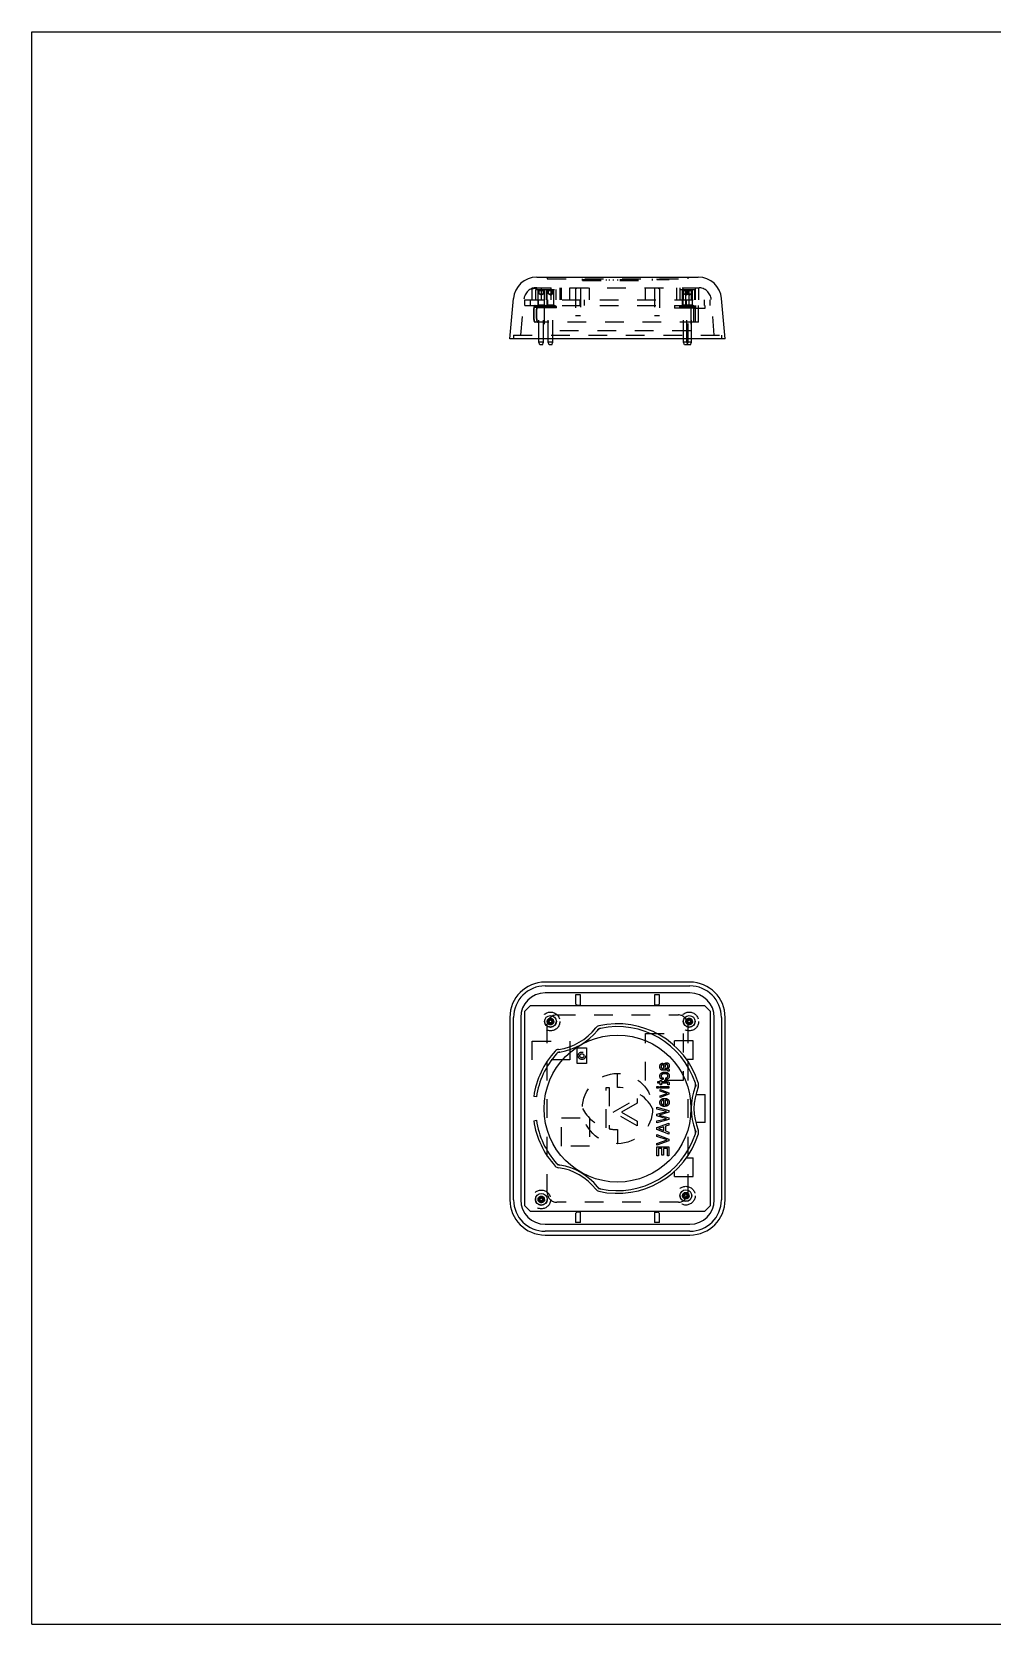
# Model space of a CAD drawing. Extents: x 0 to 11, y 0 to 8.5.
# Drawn here: x 0 to 5.13, y 0 to 8.5 of the extents above; entities that cross this region are included whole.
import ezdxf

# ---------------------------------------------------------------- set-up
doc = ezdxf.new("R2010")
doc.units = 0
doc.header["$LTSCALE"] = 0.605
doc.linetypes.add('HIDDEN', pattern=[0.2, 0.1, -0.1])
doc.layers.get('0').update_dxf_attribs({"linetype": 'CONTINUOUS'})
doc.layers.add('DEFAULT_2', color=8, linetype='HIDDEN')

msp = doc.modelspace()

# ---------------------------------------------------------------- linework, layer by layer
at = {"color": 7, "linetype": 'CONTINUOUS'}
for p, q in [((0, 0), (0, 8.5)), ((0, 8.5), (11, 8.5)), ((0, 0), (11, 0))]:
    msp.add_line(p, q, dxfattribs=at)
at = {"linetype": 'CONTINUOUS'}
for p, q in [((2.69698, 7.19038), (3.56016, 7.19038)), ((2.55357, 6.86038), (2.57246, 7.07627)), ((3.70357, 6.86038), (3.68468, 7.07627)), ((3.70357, 6.86038), (2.55357, 6.86038)), ((2.70907, 6.84337), (2.70907, 6.86038)), ((2.71453, 6.82838), (2.70907, 6.84337)), ((2.73407, 6.84337), (2.70907, 6.84337)), ((2.72861, 6.82838), (2.71453, 6.82838)), ((2.72861, 6.82838), (2.73407, 6.84337)), ((2.73407, 6.84337), (2.73407, 6.86038)), ((2.75807, 6.84337), (2.75807, 6.86038)), ((2.76353, 6.82838), (2.75807, 6.84337)), ((2.78307, 6.84337), (2.75807, 6.84337)), ((2.77761, 6.82838), (2.76353, 6.82838)), ((2.77761, 6.82838), (2.78307, 6.84337)), ((2.78307, 6.84337), (2.78307, 6.86038)), ((3.48107, 6.84337), (3.48107, 6.86038)), ((3.52407, 6.84337), (3.48107, 6.84337)), ((3.48653, 6.82838), (3.48107, 6.84337)), ((3.50061, 6.82838), (3.48653, 6.82838)), ((3.49907, 6.84337), (3.49907, 6.86038)), ((3.50453, 6.82838), (3.49907, 6.84337)), ((3.50061, 6.82838), (3.50257, 6.83376)), ((3.51861, 6.82838), (3.50453, 6.82838)), ((3.51861, 6.82838), (3.52407, 6.84337)), ((3.52407, 6.84337), (3.52407, 6.86038)), ((3.51557, 3.42723), (2.74157, 3.42723)), ((2.74157, 3.40723), (3.51557, 3.40723)), ((3.51557, 3.36927), (2.74157, 3.36927)), ((2.90357, 3.36017), (2.90357, 3.31654)), ((2.93113, 3.36017), (2.90357, 3.36017)), ((2.93113, 3.30473), (2.93113, 3.36017)), ((3.32601, 3.36017), (3.32601, 3.30473)), ((3.35357, 3.36017), (3.32601, 3.36017)), ((3.35357, 3.31654), (3.35357, 3.36017)), ((2.55357, 3.23923), (2.55357, 2.26523)), ((2.57357, 2.26523), (2.57357, 3.23923)), ((2.61154, 3.23923), (2.61154, 2.26523)), ((2.66357, 3.30223), (2.63357, 3.27223)), ((2.63357, 2.23223), (2.63357, 3.27223)), ((2.66357, 3.30223), (3.59357, 3.30223)), ((2.91538, 3.30473), (2.93113, 3.30473)), ((3.34176, 3.30473), (3.32601, 3.30473)), ((3.62357, 3.27223), (3.59357, 3.30223)), ((3.62357, 3.27223), (3.62357, 2.23223)), ((3.64561, 2.26523), (3.64561, 3.23923)), ((3.68357, 3.23923), (3.68357, 2.26523)), ((3.70357, 2.26523), (3.70357, 3.23923)), ((3.43357, 3.08649), (3.43357, 3.11473)), ((3.53357, 3.11473), (3.43357, 3.11473)), ((3.53357, 3.01473), (3.53357, 3.11473)), ((3.53357, 3.01473), (3.49715, 3.01473)), ((2.69556, 2.81473), (2.68071, 2.81687)), ((3.54656, 2.82723), (3.5961, 2.82723)), ((3.5961, 2.67723), (3.5961, 2.82723)), ((2.68071, 2.68759), (2.69556, 2.68973)), ((3.5961, 2.67723), (3.54692, 2.67723)), ((3.49715, 2.48973), (3.53357, 2.48973)), ((3.53357, 2.38973), (3.53357, 2.48973)), ((3.43357, 2.38973), (3.43357, 2.41797)), ((3.43357, 2.38973), (3.53357, 2.38973)), ((2.63357, 2.23223), (2.66357, 2.20223)), ((3.59357, 2.20223), (3.62357, 2.23223)), ((3.59357, 2.20223), (2.66357, 2.20223)), ((2.74157, 2.1352), (3.51557, 2.1352)), ((2.90357, 2.18792), (2.90357, 2.14429)), ((2.93113, 2.14429), (2.90357, 2.14429)), ((2.93113, 2.19973), (2.91538, 2.19973)), ((2.93113, 2.14429), (2.93113, 2.19973)), ((3.32601, 2.19973), (3.34176, 2.19973)), ((3.32601, 2.19973), (3.32601, 2.14429)), ((3.35357, 2.14429), (3.32601, 2.14429)), ((3.35357, 2.14429), (3.35357, 2.18792)), ((3.51557, 2.09723), (2.74157, 2.09723)), ((2.74157, 2.07723), (3.51557, 2.07723))]:
    msp.add_line(p, q, dxfattribs=at)
for centre, radius in [((2.77057, 3.21723), 0.0315), ((3.51157, 3.21723), 0.0315), ((2.77057, 3.21723), 0.0125), ((2.77057, 3.21723), 0.00704), ((3.51157, 3.21723), 0.0125), ((3.51157, 3.21723), 0.00704), ((3.12857, 2.75223), 0.3925), ((2.72157, 2.26723), 0.0315), ((3.49357, 2.28723), 0.0315), ((3.49357, 2.28723), 0.0125), ((2.72157, 2.26723), 0.0125), ((2.72157, 2.26723), 0.00704), ((3.49357, 2.28723), 0.00704)]:
    msp.add_circle(centre, radius, dxfattribs=at)
for centre, radius, start, end in [((2.69698, 7.06538), 0.125, 90, 175), ((3.56016, 7.06538), 0.125, 5, 90), ((2.74157, 3.23923), 0.188, 90, 180), ((2.74157, 3.23923), 0.168, 90, 180), ((3.51557, 3.23923), 0.188, 0, 90), ((3.51557, 3.23923), 0.168, 0, 90), ((2.74157, 3.23923), 0.13004, 90, 180), ((2.91538, 3.31654), 0.01181, 180, 270), ((3.34176, 3.31654), 0.01181, 270, 360), ((3.51557, 3.23923), 0.13004, 0, 90), ((2.77376, 3.36679), 0.30113, 277.669273, 322.330727), ((2.77376, 3.36679), 0.31613, 278.582307, 321.417693), ((3.03586, 3.16444), 0.03, 102.675503, 142.330727), ((3.04433, 3.15093), 0.03, 101.930555, 141.417693), ((3.12857, 2.75223), 0.4525, 17.324497, 102.675503), ((3.12857, 2.75223), 0.4375, 18.069445, 101.930555), ((2.81795, 3.03862), 0.03, 97.669273, 137.324497), ((3.12857, 2.75223), 0.4525, 137.324497, 171.786792), ((3.12857, 2.75223), 0.4375, 138.069445, 171.786796), ((2.82541, 3.02454), 0.03, 98.582307, 138.069445), ((3.8382, 2.75223), 0.31613, 158.582307, 201.417693), ((3.8382, 2.75223), 0.30113, 157.669273, 202.330727), ((3.51597, 2.87863), 0.03, 338.582307, 18.069445), ((3.5319, 2.87805), 0.03, 337.669273, 17.324497), ((3.12857, 2.75223), 0.4525, 188.213204, 222.675503), ((3.12857, 2.75223), 0.4375, 188.213209, 221.930555), ((3.51597, 2.62584), 0.03, 341.930555, 21.417693), ((3.5319, 2.62642), 0.03, 342.675503, 22.330727), ((3.12857, 2.75223), 0.4525, 257.324497, 342.675503), ((3.12857, 2.75223), 0.4375, 258.069445, 341.930555), ((2.81795, 2.46584), 0.03, 222.675503, 262.330727), ((2.82541, 2.47993), 0.03, 221.930555, 261.417693), ((2.77376, 2.13768), 0.30113, 37.669273, 82.330727), ((2.77376, 2.13768), 0.31613, 38.582307, 81.417693), ((3.03586, 2.34003), 0.03, 217.669273, 257.324497), ((3.04433, 2.35353), 0.03, 218.582307, 258.069445), ((2.74157, 2.26523), 0.188, 180, 270), ((2.74157, 2.26523), 0.168, 180, 270), ((2.74157, 2.26523), 0.13004, 180, 270), ((3.51557, 2.26523), 0.168, 270, 360), ((3.51557, 2.26523), 0.188, 270, 360), ((3.51557, 2.26523), 0.13004, 270, 360), ((2.91538, 2.18792), 0.01181, 90, 180), ((3.34176, 2.18792), 0.01181, 0, 90)]:
    msp.add_arc(centre, radius, start, end, dxfattribs=at)
at = {"layer": 'DEFAULT_2', "color": 8, "linetype": 'HIDDEN'}
for p, q in [((2.75357, 7.19038), (2.75357, 7.18238)), ((2.75357, 7.18238), (3.50357, 7.18238)), ((2.94107, 7.17237), (2.94107, 7.18238)), ((2.94107, 7.17737), (3.31607, 7.17737)), ((2.94107, 7.17237), (3.31607, 7.17237)), ((3.06757, 7.17737), (3.06757, 7.17237)), ((3.08357, 7.17737), (3.08357, 7.17237)), ((3.10551, 7.17737), (3.10551, 7.17237)), ((3.12857, 7.17737), (3.12857, 7.17237)), ((3.15051, 7.17737), (3.15051, 7.17237)), ((3.23301, 7.17737), (3.23301, 7.17237)), ((3.31607, 7.17237), (3.31607, 7.18238)), ((3.33857, 7.18238), (3.33857, 7.17737)), ((3.33857, 7.17737), (3.40494, 7.17737)), ((3.34418, 7.18238), (3.34418, 7.17737)), ((3.34687, 7.18238), (3.34687, 7.17737)), ((3.34793, 7.18238), (3.34793, 7.17737)), ((3.34828, 7.18238), (3.34828, 7.17737)), ((3.35084, 7.18238), (3.35084, 7.17737)), ((3.35472, 7.18238), (3.35472, 7.17737)), ((3.35613, 7.18238), (3.35613, 7.17737)), ((3.36205, 7.18238), (3.36205, 7.17737)), ((3.36346, 7.18238), (3.36346, 7.17737)), ((3.36589, 7.18238), (3.36589, 7.17737)), ((3.37083, 7.18238), (3.37083, 7.17737)), ((3.37251, 7.18238), (3.37251, 7.17737)), ((3.37418, 7.18238), (3.37418, 7.17737)), ((3.37555, 7.18238), (3.37555, 7.17737)), ((3.37648, 7.18238), (3.37648, 7.17737)), ((3.38005, 7.18238), (3.38005, 7.17737)), ((3.38288, 7.18238), (3.38288, 7.17737)), ((3.38477, 7.18238), (3.38477, 7.17737)), ((3.38663, 7.18238), (3.38663, 7.17737)), ((3.38839, 7.18238), (3.38839, 7.17737)), ((3.3902, 7.18238), (3.3902, 7.17737)), ((3.39073, 7.18238), (3.39073, 7.17737)), ((3.39298, 7.18238), (3.39298, 7.17737)), ((3.39369, 7.18238), (3.39369, 7.17737)), ((3.39528, 7.18238), (3.39528, 7.17737)), ((3.39678, 7.18238), (3.39678, 7.17737)), ((3.39722, 7.18238), (3.39722, 7.17737)), ((3.39761, 7.18238), (3.39761, 7.17737)), ((3.40357, 7.18238), (3.40357, 7.17737)), ((3.4041, 7.18238), (3.4041, 7.17737)), ((3.40454, 7.18238), (3.40454, 7.17737)), ((3.40494, 7.18238), (3.40494, 7.17737)), ((3.50357, 7.19038), (3.50357, 7.18238)), ((2.61154, 6.88037), (2.62825, 7.07139)), ((2.63357, 7.03937), (2.63357, 7.06937)), ((2.63357, 7.06937), (3.62357, 7.06937)), ((2.66357, 7.03937), (2.66357, 7.06937)), ((2.67156, 7.12952), (2.67161, 7.12954)), ((2.67157, 7.12958), (2.67157, 7.06937)), ((2.67357, 7.06937), (2.67357, 7.13438)), ((2.67357, 7.13438), (3.56016, 7.13438)), ((2.69157, 7.06937), (2.69157, 7.12437)), ((2.69157, 7.12437), (2.80057, 7.12437)), ((2.70407, 7.04138), (2.70407, 7.11937)), ((2.70407, 7.11937), (2.73907, 7.11937)), ((2.70557, 7.06937), (2.70557, 7.03937)), ((2.71007, 7.10144), (2.71007, 7.11937)), ((2.72157, 7.09438), (2.71007, 7.10144)), ((2.71007, 7.10144), (2.73307, 7.10144)), ((2.72057, 7.13438), (2.72057, 7.06937)), ((2.72157, 7.09438), (2.73307, 7.10144)), ((2.73307, 7.10144), (2.73307, 7.11937)), ((2.73757, 7.06937), (2.73757, 7.03937)), ((2.73907, 7.04138), (2.73907, 7.11937)), ((2.74057, 7.06937), (2.74057, 7.12437)), ((2.75157, 7.06937), (2.75157, 7.12437)), ((2.75307, 7.04138), (2.75307, 7.11937)), ((2.75307, 7.11937), (2.78807, 7.11937)), ((2.75457, 7.06937), (2.75457, 7.03937)), ((2.75907, 7.10144), (2.75907, 7.11937)), ((2.77057, 7.09438), (2.75907, 7.10144)), ((2.75907, 7.10144), (2.78207, 7.10144)), ((2.77057, 7.09438), (2.78207, 7.10144)), ((2.77157, 7.13438), (2.77157, 7.06937)), ((2.78207, 7.10144), (2.78207, 7.11937)), ((2.78657, 7.06937), (2.78657, 7.03937)), ((2.78807, 7.04138), (2.78807, 7.11937)), ((2.80057, 7.06937), (2.80057, 7.12437)), ((2.82057, 7.13438), (2.82057, 7.06937)), ((2.82857, 7.06937), (2.82857, 7.13438)), ((2.87357, 7.06937), (2.87357, 7.13438)), ((2.90357, 7.12612), (2.90357, 6.98438)), ((2.93113, 7.13113), (2.91538, 7.13113)), ((2.92757, 7.06937), (2.92757, 7.03937)), ((2.93113, 7.13113), (2.93113, 6.98438)), ((2.94957, 7.06937), (2.94957, 7.03937)), ((2.97857, 7.06937), (2.97857, 7.13438)), ((3.27857, 7.06937), (3.27857, 7.13438)), ((3.34176, 7.13113), (3.32601, 7.13113)), ((3.32601, 7.13113), (3.32601, 6.98438)), ((3.35357, 7.12612), (3.35357, 6.98438)), ((3.44357, 7.13438), (3.44357, 7.06937)), ((3.46157, 7.13438), (3.46157, 7.06937)), ((3.46357, 7.12437), (3.54157, 7.12437)), ((3.46357, 7.06937), (3.46357, 7.12437)), ((3.47607, 7.11937), (3.52907, 7.11937)), ((3.47607, 7.04138), (3.47607, 7.11937)), ((3.47757, 7.06937), (3.47757, 7.03937)), ((3.47857, 7.06937), (3.47857, 7.13438)), ((3.48157, 7.06937), (3.48157, 7.12437)), ((3.48207, 7.10144), (3.48207, 7.11937)), ((3.48207, 7.10144), (3.52307, 7.10144)), ((3.49357, 7.09438), (3.48207, 7.10144)), ((3.49357, 7.09438), (3.50507, 7.10144)), ((3.49407, 7.04138), (3.49407, 7.11937)), ((3.49557, 7.06937), (3.49557, 7.03937)), ((3.50007, 7.10144), (3.50007, 7.11937)), ((3.51157, 7.09438), (3.50007, 7.10144)), ((3.50507, 7.10144), (3.50507, 7.11937)), ((3.50957, 7.06937), (3.50957, 7.03937)), ((3.51107, 7.04138), (3.51107, 7.11937)), ((3.51157, 7.09438), (3.52307, 7.10144)), ((3.52307, 7.10144), (3.52307, 7.11937)), ((3.52357, 7.06937), (3.52357, 7.12437)), ((3.52757, 7.06937), (3.52757, 7.03937)), ((3.52907, 7.04138), (3.52907, 7.11937)), ((3.54157, 7.06937), (3.54157, 7.12437)), ((3.54357, 7.13438), (3.54357, 7.06937)), ((3.56157, 7.13436), (3.56157, 7.06937)), ((3.59357, 7.03937), (3.59357, 7.06937)), ((3.62357, 7.03937), (3.62357, 7.06937)), ((3.64561, 6.88037), (3.6289, 7.07139)), ((2.63357, 7.03937), (3.62357, 7.03937)), ((2.69007, 7.03437), (2.70407, 7.04138)), ((2.69007, 7.02637), (2.69007, 7.03437)), ((2.80207, 7.03437), (2.69007, 7.03437)), ((2.80207, 7.02637), (2.69007, 7.02637)), ((2.73907, 7.04138), (2.70407, 7.04138)), ((2.70907, 6.86038), (2.70907, 7.02637)), ((2.73407, 6.86038), (2.73407, 7.02637)), ((2.73607, 7.03937), (2.73607, 6.90437)), ((2.73907, 7.03437), (2.75307, 7.04138)), ((2.75307, 7.03437), (2.73907, 7.04138)), ((2.73907, 7.02637), (2.73907, 7.03437)), ((2.78807, 7.04138), (2.75307, 7.04138)), ((2.75307, 7.02637), (2.75307, 7.03437)), ((2.75807, 6.86038), (2.75807, 7.02637)), ((2.78307, 6.86038), (2.78307, 7.02637)), ((2.80207, 7.03437), (2.78807, 7.04138)), ((2.80207, 7.02637), (2.80207, 7.03437)), ((2.93113, 6.98438), (2.90357, 6.98438)), ((3.35357, 6.98438), (3.32601, 6.98438)), ((3.43357, 7.03937), (3.43357, 7.02438)), ((3.53357, 7.02438), (3.43357, 7.02438)), ((3.46207, 7.03437), (3.47607, 7.04138)), ((3.54307, 7.03437), (3.46207, 7.03437)), ((3.46207, 7.02637), (3.46207, 7.03437)), ((3.54307, 7.02637), (3.46207, 7.02637)), ((3.52907, 7.04138), (3.47607, 7.04138)), ((3.48007, 7.03437), (3.49407, 7.04138)), ((3.48007, 7.02637), (3.48007, 7.03437)), ((3.48107, 6.86038), (3.48107, 7.02637)), ((3.49715, 7.03937), (3.49715, 7.02438)), ((3.49907, 6.86038), (3.49907, 7.02637)), ((3.50607, 6.84337), (3.50607, 7.02637)), ((3.52507, 7.03437), (3.51107, 7.04138)), ((3.52107, 7.03937), (3.52107, 6.90437)), ((3.52207, 6.94937), (3.52207, 7.03937)), ((3.52407, 6.86038), (3.52407, 7.02637)), ((3.52507, 7.02637), (3.52507, 7.03437)), ((3.54307, 7.03437), (3.52907, 7.04138)), ((3.53357, 7.02438), (3.53357, 7.03937)), ((3.53707, 7.02438), (3.5961, 7.02438)), ((3.53707, 6.94937), (3.53707, 7.02438)), ((3.54307, 7.02637), (3.54307, 7.03437)), ((3.54597, 6.94937), (3.54597, 7.03937)), ((3.54656, 7.02438), (3.54656, 7.03937)), ((3.5619, 6.94937), (3.5619, 7.03937)), ((3.5961, 7.02438), (3.5961, 7.03937)), ((3.5619, 6.94937), (2.68936, 6.94937)), ((3.52107, 6.90437), (2.73607, 6.90437)), ((2.57357, 6.88037), (2.57357, 6.86038)), ((2.57357, 6.88037), (3.68357, 6.88037)), ((3.50257, 6.83376), (3.50607, 6.84337)), ((3.68357, 6.88037), (3.68357, 6.86038)), ((2.80357, 3.25223), (3.45357, 3.25223)), ((2.75357, 2.30223), (2.75357, 3.20223)), ((3.27857, 2.90223), (3.27857, 3.15223)), ((3.27857, 3.15223), (3.47857, 3.15223)), ((3.47857, 3.15223), (3.47857, 2.90223)), ((3.50357, 3.20223), (3.50357, 2.30223)), ((2.67357, 3.01223), (2.67357, 3.11223)), ((2.67357, 3.11223), (2.87357, 3.11223)), ((2.87357, 3.11223), (2.87357, 3.01223)), ((2.91357, 2.99223), (2.91357, 3.07623)), ((2.91357, 3.07623), (2.96357, 3.07623)), ((2.96357, 3.07623), (2.96357, 2.99223)), ((2.87357, 3.01223), (2.67357, 3.01223)), ((2.96357, 2.99223), (2.91357, 2.99223)), ((3.37083, 2.99458), (3.37083, 2.98611)), ((3.37471, 2.97027), (3.37564, 2.97724)), ((3.38261, 2.97741), (3.38164, 2.97075)), ((3.12857, 2.86473), (3.12857, 2.93973)), ((3.47857, 2.90223), (3.27857, 2.90223)), ((3.34418, 2.89591), (3.35613, 2.89591)), ((3.34418, 2.88744), (3.34418, 2.89591)), ((3.35613, 2.90209), (3.36346, 2.90209)), ((3.35613, 2.89591), (3.35613, 2.90209)), ((3.36346, 2.90209), (3.36346, 2.89591)), ((3.36346, 2.89591), (3.3913, 2.89591)), ((3.3928, 2.9572), (3.36871, 2.9572)), ((3.37251, 2.91533), (3.37251, 2.90685)), ((3.38005, 2.96568), (3.38654, 2.96568)), ((3.38663, 2.90685), (3.38663, 2.91533)), ((3.4041, 2.95173), (3.39678, 2.95173)), ((3.06757, 2.64868), (3.06757, 2.86455)), ((3.06757, 2.86455), (3.08357, 2.86455)), ((3.08357, 2.86455), (3.08357, 2.64455)), ((3.10551, 2.73293), (3.23301, 2.80654)), ((3.23301, 2.80654), (3.23301, 2.78056)), ((3.33857, 2.8704), (3.34793, 2.8704)), ((3.33857, 2.86193), (3.33857, 2.8704)), ((3.34793, 2.86193), (3.33857, 2.86193)), ((3.35613, 2.88744), (3.34418, 2.88744)), ((3.34793, 2.8704), (3.34793, 2.86193)), ((3.35613, 2.8798), (3.35613, 2.88744)), ((3.36346, 2.8798), (3.35613, 2.8798)), ((3.35613, 2.8704), (3.40357, 2.8704)), ((3.35613, 2.86193), (3.35613, 2.8704)), ((3.40357, 2.86193), (3.35613, 2.86193)), ((3.35613, 2.85443), (3.40357, 2.83713)), ((3.35613, 2.84508), (3.35613, 2.85443)), ((3.39369, 2.83268), (3.35613, 2.84508)), ((3.35613, 2.82032), (3.39369, 2.83268)), ((3.40357, 2.82831), (3.35613, 2.81101)), ((3.35613, 2.81101), (3.35613, 2.82032)), ((3.39245, 2.88744), (3.36346, 2.88744)), ((3.36346, 2.88744), (3.36346, 2.8798)), ((3.40454, 2.8798), (3.39722, 2.8798)), ((3.40357, 2.8704), (3.40357, 2.86193)), ((3.40357, 2.83713), (3.40357, 2.82831)), ((3.23301, 2.65932), (3.10551, 2.73293)), ((3.23301, 2.78056), (3.15051, 2.73293)), ((3.15051, 2.73293), (3.23301, 2.6853)), ((3.33857, 2.75889), (3.40357, 2.74168)), ((3.33857, 2.74932), (3.33857, 2.75889)), ((3.3902, 2.73674), (3.33857, 2.74932)), ((3.33857, 2.72222), (3.3902, 2.73674)), ((3.33857, 2.713), (3.33857, 2.72222)), ((3.40357, 2.73246), (3.35084, 2.71777)), ((3.37555, 2.77244), (3.37555, 2.79777)), ((3.38288, 2.79812), (3.38288, 2.76415)), ((3.38839, 2.76476), (3.38839, 2.77324)), ((3.40357, 2.74168), (3.40357, 2.73246)), ((2.82857, 2.55223), (2.82857, 2.70223)), ((2.82857, 2.70223), (2.97857, 2.70223)), ((2.97857, 2.70223), (2.97857, 2.55223)), ((3.12857, 2.63973), (3.12857, 2.56473)), ((3.23301, 2.6853), (3.23301, 2.65932)), ((3.39073, 2.69831), (3.33857, 2.713)), ((3.33857, 2.68604), (3.39073, 2.69831)), ((3.40357, 2.69354), (3.33857, 2.67633)), ((3.33857, 2.67633), (3.33857, 2.68604)), ((3.33857, 2.65074), (3.40357, 2.67448)), ((3.33857, 2.63993), (3.33857, 2.65074)), ((3.40357, 2.61619), (3.33857, 2.63993)), ((3.37648, 2.65506), (3.34828, 2.64531)), ((3.34828, 2.64531), (3.37648, 2.6356)), ((3.35084, 2.71777), (3.40357, 2.70276)), ((3.37648, 2.6356), (3.37648, 2.65506)), ((3.40357, 2.6642), (3.38477, 2.6578)), ((3.38477, 2.6578), (3.38477, 2.63287)), ((3.40357, 2.70276), (3.40357, 2.69354)), ((3.40357, 2.67448), (3.40357, 2.6642)), ((3.54692, 2.67723), (3.54656, 2.67723)), ((2.97857, 2.55223), (2.82857, 2.55223)), ((3.33857, 2.61341), (3.40357, 2.58966)), ((3.33857, 2.60352), (3.33857, 2.61341)), ((3.39298, 2.58503), (3.33857, 2.60352)), ((3.33857, 2.56659), (3.39298, 2.58503)), ((3.40357, 2.58044), (3.33857, 2.5567)), ((3.33857, 2.5567), (3.33857, 2.56659)), ((3.38477, 2.63287), (3.40357, 2.62647)), ((3.40357, 2.62647), (3.40357, 2.61619)), ((3.40357, 2.58966), (3.40357, 2.58044)), ((3.33857, 2.54774), (3.40357, 2.54774)), ((3.33857, 2.50022), (3.33857, 2.54774)), ((3.34687, 2.50022), (3.33857, 2.50022)), ((3.36589, 2.53852), (3.34687, 2.53852)), ((3.34687, 2.53852), (3.34687, 2.50022)), ((3.36589, 2.50309), (3.36589, 2.53852)), ((3.37418, 2.50309), (3.36589, 2.50309)), ((3.39528, 2.53852), (3.37418, 2.53852)), ((3.37418, 2.53852), (3.37418, 2.50309)), ((3.39528, 2.49973), (3.39528, 2.53852)), ((3.40357, 2.49973), (3.39528, 2.49973)), ((3.40357, 2.54774), (3.40357, 2.49973)), ((3.45357, 2.25223), (2.80357, 2.25223))]:
    msp.add_line(p, q, dxfattribs=at)
for centre, radius in [((2.77057, 3.21723), 0.05), ((2.77057, 3.21723), 0.03), ((2.77057, 3.21723), 0.0175), ((2.77057, 3.21723), 0.016), ((3.51157, 3.21723), 0.05), ((3.51157, 3.21723), 0.03), ((3.51157, 3.21723), 0.0175), ((3.51157, 3.21723), 0.016), ((2.77057, 3.21723), 0.0115), ((3.51157, 3.21723), 0.0115), ((2.93857, 3.03423), 0.02), ((2.93857, 3.03423), 0.011), ((3.12857, 2.75223), 0.1875), ((2.72157, 2.26723), 0.05), ((2.72157, 2.26723), 0.03), ((3.49357, 2.28723), 0.05), ((3.49357, 2.28723), 0.03), ((3.49357, 2.28723), 0.0175), ((3.49357, 2.28723), 0.016), ((3.49357, 2.28723), 0.0115), ((2.72157, 2.26723), 0.0175), ((2.72157, 2.26723), 0.016), ((2.72157, 2.26723), 0.0115)]:
    msp.add_circle(centre, radius, dxfattribs=at)
for centre, radius, start, end in [((2.69698, 7.06538), 0.069, 90, 175), ((3.56016, 7.06538), 0.069, 5, 90), ((2.80357, 3.20223), 0.05, 90, 180), ((3.45357, 3.20223), 0.05, 0, 90), ((2.77376, 3.36679), 0.31613, 321.417693, 323.291409), ((3.12857, 2.75223), 0.4375, 101.930555, 103.39845), ((3.12857, 2.75223), 0.4375, 136.60155, 138.069445), ((2.77376, 3.36679), 0.31613, 276.708591, 278.582307), ((3.12857, 2.65223), 0.2125, 28.072487, 90), ((3.8382, 2.75223), 0.31613, 156.708591, 158.582307), ((3.12857, 2.75223), 0.4375, 16.60155, 18.069445), ((3.12857, 2.85223), 0.2125, 208.072487, 253.318046), ((3.12857, 2.85223), 0.2125, 257.774211, 270), ((3.8382, 2.75223), 0.31613, 201.417693, 203.291409), ((3.12857, 2.75223), 0.4375, 341.930555, 343.39845), ((3.12857, 2.75223), 0.4375, 221.930555, 223.39845), ((2.77376, 2.13768), 0.31613, 81.417693, 83.291409), ((2.80357, 2.30223), 0.05, 180, 270), ((2.77376, 2.13768), 0.31613, 36.708591, 38.582307), ((3.12857, 2.75223), 0.4375, 256.60155, 258.069445), ((3.45357, 2.30223), 0.05, 270, 360)]:
    msp.add_arc(centre, radius, start, end, dxfattribs=at)
for points, knots in [([(2.67161, 7.12954), (2.67212, 7.12974), (2.67405, 7.12989), (2.67791, 7.13053), (2.68391, 7.13115), (2.69166, 7.13196), (2.70083, 7.13275), (2.71097, 7.13346), (2.718, 7.13383), (2.72157, 7.13398)], [0, 0, 0, 0, 0.0328345, 0.1133017, 0.2358609, 0.3922446, 0.5795501, 0.7860698, 1, 1, 1, 1]), ([(2.72157, 7.13398), (2.72364, 7.13406), (2.72775, 7.13421), (2.73383, 7.13434), (2.73784, 7.13438), (2.73982, 7.13438)], [0, 0, 0, 0, 0.3407038, 0.6756094, 1, 1, 1, 1]), ([(2.91538, 7.13113), (2.9142, 7.13113), (2.91191, 7.13102), (2.90871, 7.13052), (2.90605, 7.12964), (2.90407, 7.12822), (2.90357, 7.12678), (2.90357, 7.12612)], [0, 0, 0, 0, 0.2560265, 0.4933382, 0.6960831, 0.8577745, 1, 1, 1, 1]), ([(3.35357, 7.12612), (3.35357, 7.12678), (3.35308, 7.12821), (3.35112, 7.12963), (3.34847, 7.13052), (3.34526, 7.13102), (3.34296, 7.13113), (3.34176, 7.13113)], [0, 0, 0, 0, 0.1415061, 0.3018449, 0.5035486, 0.7421791, 1, 1, 1, 1]), ([(2.68936, 6.94937), (2.68845, 6.94937), (2.68625, 6.95085), (2.68454, 6.95489), (2.68303, 6.96053), (2.68199, 6.96756), (2.68127, 6.9755), (2.68084, 6.98404), (2.68067, 6.99286), (2.68076, 7.00171), (2.68109, 7.01029), (2.68168, 7.01826), (2.68255, 7.02527), (2.68369, 7.03107), (2.68515, 7.03543), (2.68682, 7.03842), (2.68861, 7.03937), (2.68936, 7.03937)], [0, 0, 0, 0, 0.0286815, 0.0741656, 0.1377022, 0.2131455, 0.2986083, 0.3900478, 0.4836256, 0.5777855, 0.6701321, 0.755422, 0.83073, 0.8934526, 0.9419961, 0.9761302, 1, 1, 1, 1]), ([(2.68936, 7.03937), (2.68845, 7.03937), (2.68626, 7.0379), (2.68454, 7.03386), (2.68304, 7.02823), (2.682, 7.02121), (2.68127, 7.01328), (2.68084, 7.00474), (2.68067, 6.99592), (2.68075, 6.98707), (2.68109, 6.97848), (2.68168, 6.9705), (2.68255, 6.96349), (2.68369, 6.95769), (2.68515, 6.95332), (2.68682, 6.95033), (2.68861, 6.94937), (2.68936, 6.94937)], [0, 0, 0, 0, 0.0286824, 0.0741303, 0.1375715, 0.2129389, 0.2983456, 0.3897443, 0.4833237, 0.577529, 0.669937, 0.7552698, 0.8306258, 0.8933897, 0.9419672, 0.9761205, 1, 1, 1, 1]), ([(2.70428, 6.94937), (2.70337, 6.94937), (2.70115, 6.95083), (2.6994, 6.95489), (2.69789, 6.96052), (2.69684, 6.96755), (2.69611, 6.97549), (2.69569, 6.98403), (2.69552, 6.99285), (2.6956, 7.0017), (2.69593, 7.01029), (2.69653, 7.01826), (2.69741, 7.02527), (2.69855, 7.03107), (2.70002, 7.03543), (2.70172, 7.03843), (2.70352, 7.03937), (2.70428, 7.03937)], [0, 0, 0, 0, 0.0289445, 0.0744858, 0.137979, 0.2133424, 0.2987131, 0.3900629, 0.4835595, 0.5776443, 0.6699249, 0.7551553, 0.8304141, 0.8931065, 0.9416595, 0.9758864, 1, 1, 1, 1]), ([(2.70428, 7.03937), (2.70337, 7.03937), (2.70115, 7.03792), (2.6994, 7.03386), (2.69789, 7.02823), (2.69684, 7.02121), (2.69611, 7.01327), (2.69569, 7.00473), (2.69552, 6.99591), (2.6956, 6.98706), (2.69593, 6.97847), (2.69653, 6.9705), (2.6974, 6.96349), (2.69855, 6.95769), (2.70002, 6.95332), (2.70172, 6.95032), (2.70352, 6.94937), (2.70428, 6.94937)], [0, 0, 0, 0, 0.0289602, 0.0744978, 0.1379366, 0.213262, 0.2986044, 0.389923, 0.4834127, 0.5775262, 0.6698392, 0.7550836, 0.8303633, 0.8930756, 0.9416461, 0.9758819, 1, 1, 1, 1])]:
    msp.add_open_spline(points, degree=3, knots=knots, dxfattribs=at)
for points in [[(3.35472, 2.97543), (3.35472, 2.98152), (3.35613, 2.9862), (3.35896, 2.98955)], [(3.36871, 2.9572), (3.3594, 2.9572), (3.35472, 2.96329), (3.35472, 2.97543)], [(3.35896, 2.98955), (3.36178, 2.9929), (3.36571, 2.99458), (3.37083, 2.99458)], [(3.37083, 2.98611), (3.365, 2.98593), (3.36205, 2.98249), (3.36205, 2.97569)], [(3.36205, 2.97569), (3.36205, 2.96899), (3.36465, 2.96563), (3.36981, 2.96563)], [(3.37564, 2.97724), (3.37648, 2.9835), (3.37749, 2.9877), (3.37873, 2.98981)], [(3.37873, 2.98981), (3.37996, 2.99193), (3.3816, 2.99361), (3.38363, 2.9948)], [(3.38556, 2.98616), (3.38424, 2.98487), (3.38327, 2.98196), (3.38261, 2.97741)], [(3.38363, 2.9948), (3.38566, 2.99599), (3.38808, 2.99657), (3.39091, 2.99657)], [(3.39042, 2.98809), (3.38848, 2.98809), (3.38689, 2.98748), (3.38556, 2.98616)], [(3.39573, 2.98572), (3.39448, 2.9873), (3.39272, 2.98809), (3.39042, 2.98809)], [(3.39091, 2.99657), (3.39514, 2.99657), (3.39854, 2.9952), (3.4011, 2.99242)], [(3.39761, 2.97949), (3.39761, 2.98205), (3.397, 2.98412), (3.39573, 2.98572)], [(3.39576, 2.97216), (3.397, 2.97441), (3.39761, 2.97684), (3.39761, 2.97949)], [(3.40494, 2.98125), (3.40494, 2.97508), (3.40238, 2.96965), (3.39722, 2.96497)], [(3.4011, 2.99242), (3.40362, 2.98968), (3.40494, 2.98593), (3.40494, 2.98125)], [(3.35472, 2.92556), (3.35472, 2.93192), (3.35711, 2.93708), (3.36187, 2.94096)], [(3.35985, 2.91194), (3.35644, 2.91524), (3.35472, 2.91978), (3.35472, 2.92556)], [(3.37251, 2.90685), (3.36748, 2.90694), (3.36324, 2.90866), (3.35985, 2.91194)], [(3.36187, 2.94096), (3.36664, 2.94485), (3.37281, 2.94679), (3.38049, 2.94679)], [(3.36717, 2.93509), (3.36377, 2.93293), (3.36205, 2.92989), (3.36205, 2.92601)], [(3.36205, 2.92601), (3.36205, 2.92327), (3.36275, 2.92106), (3.36415, 2.91932)], [(3.36415, 2.91932), (3.36553, 2.91758), (3.36831, 2.91625), (3.37251, 2.91533)], [(3.38067, 2.93832), (3.37511, 2.93832), (3.37061, 2.93726), (3.36717, 2.93509)], [(3.36981, 2.96563), (3.37158, 2.96563), (3.37286, 2.96616), (3.37358, 2.96712)], [(3.37358, 2.96712), (3.37418, 2.96793), (3.37454, 2.96898), (3.37471, 2.97027)], [(3.38164, 2.97075), (3.38146, 2.96934), (3.38093, 2.96762), (3.38005, 2.96568)], [(3.38049, 2.94679), (3.38799, 2.94679), (3.39391, 2.94498), (3.39832, 2.94136)], [(3.39298, 2.93532), (3.38989, 2.93735), (3.38579, 2.93832), (3.38067, 2.93832)], [(3.38654, 2.96568), (3.38852, 2.96568), (3.39024, 2.96621), (3.39166, 2.96721)], [(3.38663, 2.91533), (3.39073, 2.91647), (3.3936, 2.91793), (3.39519, 2.91974)], [(3.40017, 2.91316), (3.397, 2.90977), (3.3925, 2.90765), (3.38663, 2.90685)], [(3.3913, 2.89591), (3.39607, 2.89591), (3.39925, 2.89551), (3.4008, 2.89464)], [(3.39166, 2.96721), (3.39316, 2.96828), (3.39453, 2.96991), (3.39576, 2.97216)], [(3.39761, 2.95438), (3.39761, 2.95628), (3.39603, 2.9572), (3.3928, 2.9572)], [(3.39761, 2.92653), (3.39761, 2.93037), (3.39607, 2.93329), (3.39298, 2.93532)], [(3.39519, 2.91974), (3.39682, 2.92159), (3.39761, 2.92384), (3.39761, 2.92653)], [(3.39678, 2.95173), (3.39735, 2.95279), (3.39761, 2.95367), (3.39761, 2.95438)], [(3.39722, 2.96497), (3.40238, 2.96435), (3.40494, 2.96184), (3.40494, 2.95734)], [(3.39832, 2.94136), (3.40273, 2.93774), (3.40494, 2.93267), (3.40494, 2.92623)], [(3.40494, 2.92623), (3.40494, 2.92093), (3.40335, 2.91656), (3.40017, 2.91316)], [(3.4008, 2.89464), (3.40238, 2.89375), (3.40344, 2.89256), (3.40403, 2.89106)], [(3.40403, 2.89106), (3.40463, 2.88956), (3.40494, 2.88783), (3.40494, 2.88594)], [(3.40494, 2.95734), (3.40494, 2.95619), (3.40463, 2.95434), (3.4041, 2.95173)], [(3.36151, 2.80047), (3.36602, 2.80457), (3.37215, 2.8066), (3.37992, 2.8066)], [(3.37992, 2.8066), (3.38769, 2.8066), (3.39382, 2.8047), (3.39829, 2.80087)], [(3.39662, 2.88631), (3.39594, 2.88708), (3.39457, 2.88744), (3.39245, 2.88744)], [(3.39761, 2.88294), (3.39761, 2.88444), (3.39731, 2.88554), (3.39662, 2.88631)], [(3.39722, 2.8798), (3.39748, 2.88113), (3.39761, 2.88219), (3.39761, 2.88294)], [(3.40494, 2.88594), (3.40494, 2.88444), (3.40481, 2.88236), (3.40454, 2.8798)], [(3.35472, 2.78462), (3.35472, 2.79111), (3.35702, 2.7964), (3.36151, 2.80047)], [(3.36118, 2.76959), (3.35688, 2.77332), (3.35472, 2.77835), (3.35472, 2.78462)], [(3.37771, 2.76397), (3.37096, 2.76397), (3.36545, 2.76587), (3.36118, 2.76959)], [(3.36496, 2.79323), (3.36302, 2.79102), (3.36205, 2.78824), (3.36205, 2.78484)], [(3.36205, 2.78484), (3.36205, 2.77769), (3.36655, 2.77359), (3.37555, 2.77244)], [(3.37555, 2.79777), (3.37043, 2.79698), (3.3669, 2.79543), (3.36496, 2.79323)], [(3.38288, 2.76415), (3.3808, 2.76406), (3.37908, 2.76397), (3.37771, 2.76397)], [(3.3921, 2.79578), (3.39029, 2.79693), (3.3872, 2.79773), (3.38288, 2.79812)], [(3.38839, 2.77324), (3.39166, 2.77478), (3.39378, 2.7761), (3.39471, 2.77715)], [(3.40036, 2.7719), (3.39731, 2.76812), (3.39333, 2.76573), (3.38839, 2.76476)], [(3.39623, 2.79134), (3.39528, 2.79314), (3.39391, 2.79464), (3.3921, 2.79578)], [(3.39471, 2.77715), (3.39567, 2.77822), (3.39638, 2.77946), (3.39688, 2.78082)], [(3.39761, 2.78528), (3.39761, 2.78753), (3.39717, 2.78956), (3.39623, 2.79134)], [(3.39688, 2.78082), (3.39739, 2.78219), (3.39761, 2.78369), (3.39761, 2.78528)], [(3.39829, 2.80087), (3.40273, 2.79706), (3.40494, 2.7919), (3.40494, 2.78541)], [(3.40494, 2.78541), (3.40494, 2.78021), (3.40344, 2.77571), (3.40036, 2.7719)]]:
    msp.add_open_spline(points, degree=3, dxfattribs=at)

doc.saveas('drawing.dxf')
